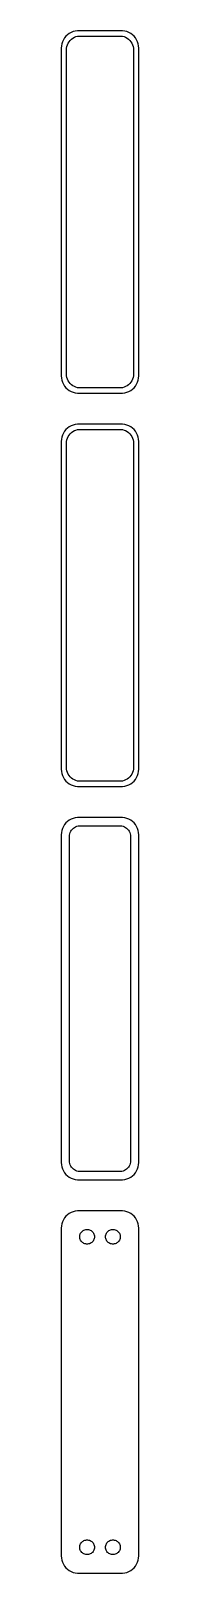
# Model space of a CAD drawing. Header units: metres. Extents: x -11 to 11, y 404 to 850.
import ezdxf

# ---------------------------------------------------------------- set-up
doc = ezdxf.new("R2010")
doc.units = ezdxf.units.M

msp = doc.modelspace()

# ---------------------------------------------------------------- linework, layer by layer
for p, q in [((-9.43712, 849.353), (-9.89484, 848.923)), ((-8.92912, 849.722), (-9.43712, 849.353)), ((-8.37889, 850.024), (-8.92912, 849.722)), ((-7.79507, 850.255), (-8.37889, 850.024)), ((-7.1869, 850.411), (-7.79507, 850.255)), ((-6.56395, 850.49), (-7.1869, 850.411)), ((6.56395, 850.49), (-6.56395, 850.49)), ((7.1869, 850.411), (6.56395, 850.49)), ((7.79507, 850.255), (7.1869, 850.411)), ((8.37889, 850.024), (7.79507, 850.255)), ((8.92912, 849.722), (8.37889, 850.024)), ((9.43712, 849.353), (8.92912, 849.722)), ((9.89484, 848.923), (9.43712, 849.353)), ((-11.2106, 846.127), (-11.25, 845.5)), ((-11.25, 845.5), (-11.25, 750.5)), ((-11.0929, 846.743), (-11.2106, 846.127)), ((-10.8989, 847.341), (-11.0929, 846.743)), ((-10.6315, 847.909), (-10.8989, 847.341)), ((-10.2951, 848.439), (-10.6315, 847.909)), ((-9.89484, 848.923), (-10.2951, 848.439)), ((-9.75, 845), (-9.71844, 845.501)), ((-9.75, 751), (-9.75, 845)), ((-9.71844, 845.501), (-9.62433, 845.995)), ((-9.62433, 845.995), (-9.4691, 846.472)), ((-9.4691, 846.472), (-9.25522, 846.927)), ((-9.25522, 846.927), (-8.98605, 847.351)), ((-8.98605, 847.351), (-8.66586, 847.738)), ((-8.66586, 847.738), (-8.29968, 848.082)), ((-8.29968, 848.082), (-7.8933, 848.377)), ((-7.8933, 848.377), (-7.45311, 848.619)), ((-7.45311, 848.619), (-6.98605, 848.804)), ((-6.98605, 848.804), (-6.49951, 848.929)), ((-6.49951, 848.929), (-6.00116, 848.992)), ((-6.00116, 848.992), (6.00116, 848.992)), ((6.00116, 848.992), (6.49951, 848.929)), ((6.49951, 848.929), (6.98605, 848.804)), ((6.98605, 848.804), (7.45311, 848.619)), ((7.45311, 848.619), (7.8933, 848.377)), ((7.8933, 848.377), (8.29968, 848.082)), ((8.29968, 848.082), (8.66586, 847.738)), ((8.66586, 847.738), (8.98605, 847.351)), ((8.98605, 847.351), (9.25522, 846.927)), ((9.25522, 846.927), (9.4691, 846.472)), ((9.4691, 846.472), (9.62433, 845.995)), ((9.62433, 845.995), (9.71844, 845.501)), ((9.71844, 845.501), (9.75, 845)), ((9.75, 845), (9.75, 751)), ((10.2951, 848.439), (9.89484, 848.923)), ((10.6315, 847.909), (10.2951, 848.439)), ((10.8989, 847.341), (10.6315, 847.909)), ((11.0929, 846.743), (10.8989, 847.341)), ((11.2106, 846.127), (11.0929, 846.743)), ((11.25, 845.5), (11.2106, 846.127)), ((11.25, 750.5), (11.25, 845.5)), ((-9.71844, 750.499), (-9.75, 751)), ((9.75, 751), (9.71844, 750.499)), ((-11.25, 750.5), (-11.2106, 749.873)), ((-11.2106, 749.873), (-11.0929, 749.257)), ((-11.0929, 749.257), (-10.8989, 748.659)), ((-10.8989, 748.659), (-10.6315, 748.091)), ((-10.6315, 748.091), (-10.2951, 747.561)), ((-10.2951, 747.561), (-9.89484, 747.077)), ((-9.89484, 747.077), (-9.43712, 746.647)), ((-9.62433, 750.005), (-9.71844, 750.499)), ((-9.4691, 749.528), (-9.62433, 750.005)), ((-9.25522, 749.073), (-9.4691, 749.528)), ((-9.43712, 746.647), (-8.92912, 746.278)), ((-8.98605, 748.649), (-9.25522, 749.073)), ((-8.66586, 748.262), (-8.98605, 748.649)), ((-8.29968, 747.918), (-8.66586, 748.262)), ((-7.8933, 747.623), (-8.29968, 747.918)), ((-7.45311, 747.381), (-7.8933, 747.623)), ((-6.98605, 747.196), (-7.45311, 747.381)), ((-6.49951, 747.071), (-6.98605, 747.196)), ((-6.00116, 747.008), (-6.49951, 747.071)), ((6.00116, 747.008), (-6.00116, 747.008)), ((6.49951, 747.071), (6.00116, 747.008)), ((6.98605, 747.196), (6.49951, 747.071)), ((7.45311, 747.381), (6.98605, 747.196)), ((7.8933, 747.623), (7.45311, 747.381)), ((8.29968, 747.918), (7.8933, 747.623)), ((8.66586, 748.262), (8.29968, 747.918)), ((8.98605, 748.649), (8.66586, 748.262)), ((8.92912, 746.278), (9.43712, 746.647)), ((9.25522, 749.073), (8.98605, 748.649)), ((9.4691, 749.528), (9.25522, 749.073)), ((9.43712, 746.647), (9.89484, 747.077)), ((9.62433, 750.005), (9.4691, 749.528)), ((9.71844, 750.499), (9.62433, 750.005)), ((9.89484, 747.077), (10.2951, 747.561)), ((10.2951, 747.561), (10.6315, 748.091)), ((10.6315, 748.091), (10.8989, 748.659)), ((10.8989, 748.659), (11.0929, 749.257)), ((11.0929, 749.257), (11.2106, 749.873)), ((11.2106, 749.873), (11.25, 750.5)), ((-8.92912, 746.278), (-8.37889, 745.976)), ((-8.37889, 745.976), (-7.79507, 745.745)), ((-7.79507, 745.745), (-7.1869, 745.589)), ((-7.1869, 745.589), (-6.56395, 745.51)), ((-6.56395, 745.51), (6.56395, 745.51)), ((6.56395, 745.51), (7.1869, 745.589)), ((7.1869, 745.589), (7.79507, 745.745)), ((7.79507, 745.745), (8.37889, 745.976)), ((8.37889, 745.976), (8.92912, 746.278)), ((-10.8989, 733.341), (-11.0929, 732.743)), ((-10.6315, 733.909), (-10.8989, 733.341)), ((-10.2951, 734.439), (-10.6315, 733.909)), ((-9.89484, 734.923), (-10.2951, 734.439)), ((-9.43712, 735.353), (-9.89484, 734.923)), ((-8.92912, 735.722), (-9.43712, 735.353)), ((-9.25522, 732.927), (-8.98605, 733.351)), ((-8.98605, 733.351), (-8.66586, 733.738)), ((-8.37889, 736.024), (-8.92912, 735.722)), ((-8.66586, 733.738), (-8.29968, 734.082)), ((-7.79507, 736.255), (-8.37889, 736.024)), ((-8.29968, 734.082), (-7.8933, 734.377)), ((-7.8933, 734.377), (-7.45311, 734.619)), ((-7.1869, 736.411), (-7.79507, 736.255)), ((-7.45311, 734.619), (-6.98605, 734.804)), ((-6.56395, 736.49), (-7.1869, 736.411)), ((-6.98605, 734.804), (-6.49951, 734.929)), ((6.56395, 736.49), (-6.56395, 736.49)), ((-6.49951, 734.929), (-6.00116, 734.992)), ((-6.00116, 734.992), (6.00116, 734.992)), ((6.00116, 734.992), (6.49951, 734.929)), ((6.49951, 734.929), (6.98605, 734.804)), ((7.1869, 736.411), (6.56395, 736.49)), ((6.98605, 734.804), (7.45311, 734.619)), ((7.79507, 736.255), (7.1869, 736.411)), ((7.45311, 734.619), (7.8933, 734.377)), ((8.37889, 736.024), (7.79507, 736.255)), ((7.8933, 734.377), (8.29968, 734.082)), ((8.29968, 734.082), (8.66586, 733.738)), ((8.92912, 735.722), (8.37889, 736.024)), ((8.66586, 733.738), (8.98605, 733.351)), ((9.43712, 735.353), (8.92912, 735.722)), ((8.98605, 733.351), (9.25522, 732.927)), ((9.89484, 734.923), (9.43712, 735.353)), ((10.2951, 734.439), (9.89484, 734.923)), ((10.6315, 733.909), (10.2951, 734.439)), ((10.8989, 733.341), (10.6315, 733.909)), ((11.0929, 732.743), (10.8989, 733.341)), ((-11.2106, 732.127), (-11.25, 731.5)), ((-11.25, 731.5), (-11.25, 636.5)), ((-11.0929, 732.743), (-11.2106, 732.127)), ((-9.75, 731), (-9.71844, 731.501)), ((-9.75, 637), (-9.75, 731)), ((-9.71844, 731.501), (-9.62433, 731.995)), ((-9.62433, 731.995), (-9.4691, 732.472)), ((-9.4691, 732.472), (-9.25522, 732.927)), ((9.25522, 732.927), (9.4691, 732.472)), ((9.4691, 732.472), (9.62433, 731.995)), ((9.62433, 731.995), (9.71844, 731.501)), ((9.71844, 731.501), (9.75, 731)), ((9.75, 731), (9.75, 637)), ((11.2106, 732.127), (11.0929, 732.743)), ((11.25, 731.5), (11.2106, 732.127)), ((11.25, 636.5), (11.25, 731.5)), ((-11.25, 636.5), (-11.2106, 635.873)), ((-11.2106, 635.873), (-11.0929, 635.257)), ((-11.0929, 635.257), (-10.8989, 634.659)), ((-9.71844, 636.499), (-9.75, 637)), ((-9.62433, 636.005), (-9.71844, 636.499)), ((-9.4691, 635.528), (-9.62433, 636.005)), ((-9.25522, 635.073), (-9.4691, 635.528)), ((-8.98605, 634.649), (-9.25522, 635.073)), ((9.25522, 635.073), (8.98605, 634.649)), ((9.4691, 635.528), (9.25522, 635.073)), ((9.62433, 636.005), (9.4691, 635.528)), ((9.71844, 636.499), (9.62433, 636.005)), ((9.75, 637), (9.71844, 636.499)), ((10.8989, 634.659), (11.0929, 635.257)), ((11.0929, 635.257), (11.2106, 635.873)), ((11.2106, 635.873), (11.25, 636.5)), ((-10.8989, 634.659), (-10.6315, 634.091)), ((-10.6315, 634.091), (-10.2951, 633.561)), ((-10.2951, 633.561), (-9.89484, 633.077)), ((-9.89484, 633.077), (-9.43712, 632.647)), ((-9.43712, 632.647), (-8.92912, 632.278)), ((-8.66586, 634.262), (-8.98605, 634.649)), ((-8.92912, 632.278), (-8.37889, 631.976)), ((-8.29968, 633.918), (-8.66586, 634.262)), ((-8.37889, 631.976), (-7.79507, 631.745)), ((-7.8933, 633.623), (-8.29968, 633.918)), ((-7.45311, 633.381), (-7.8933, 633.623)), ((-7.79507, 631.745), (-7.1869, 631.589)), ((-6.98605, 633.196), (-7.45311, 633.381)), ((-7.1869, 631.589), (-6.56395, 631.51)), ((-6.49951, 633.071), (-6.98605, 633.196)), ((-6.56395, 631.51), (6.56395, 631.51)), ((-6.00116, 633.008), (-6.49951, 633.071)), ((6.00116, 633.008), (-6.00116, 633.008)), ((6.49951, 633.071), (6.00116, 633.008)), ((6.98605, 633.196), (6.49951, 633.071)), ((6.56395, 631.51), (7.1869, 631.589)), ((7.45311, 633.381), (6.98605, 633.196)), ((7.1869, 631.589), (7.79507, 631.745)), ((7.8933, 633.623), (7.45311, 633.381)), ((7.79507, 631.745), (8.37889, 631.976)), ((8.29968, 633.918), (7.8933, 633.623)), ((8.66586, 634.262), (8.29968, 633.918)), ((8.37889, 631.976), (8.92912, 632.278)), ((8.98605, 634.649), (8.66586, 634.262)), ((8.92912, 632.278), (9.43712, 632.647)), ((9.43712, 632.647), (9.89484, 633.077)), ((9.89484, 633.077), (10.2951, 633.561)), ((10.2951, 633.561), (10.6315, 634.091)), ((10.6315, 634.091), (10.8989, 634.659)), ((-9.43712, 621.353), (-9.89484, 620.923)), ((-8.92912, 621.722), (-9.43712, 621.353)), ((-8.37889, 622.024), (-8.92912, 621.722)), ((-7.79507, 622.255), (-8.37889, 622.024)), ((-7.1869, 622.411), (-7.79507, 622.255)), ((-6.56395, 622.49), (-7.1869, 622.411)), ((6.56395, 622.49), (-6.56395, 622.49)), ((7.1869, 622.411), (6.56395, 622.49)), ((7.79507, 622.255), (7.1869, 622.411)), ((8.37889, 622.024), (7.79507, 622.255)), ((8.92912, 621.722), (8.37889, 622.024)), ((9.43712, 621.353), (8.92912, 621.722)), ((9.89484, 620.923), (9.43712, 621.353)), ((-11.2106, 618.127), (-11.25, 617.5)), ((-11.25, 617.5), (-11.25, 522.5)), ((-11.0929, 618.743), (-11.2106, 618.127)), ((-10.8989, 619.341), (-11.0929, 618.743)), ((-10.6315, 619.909), (-10.8989, 619.341)), ((-10.2951, 620.439), (-10.6315, 619.909)), ((-9.89484, 620.923), (-10.2951, 620.439)), ((-8.86292, 617), (-8.83836, 617.39)), ((-8.86292, 523), (-8.86292, 617)), ((-8.83836, 617.39), (-8.76512, 617.774)), ((-8.76512, 617.774), (-8.64432, 618.146)), ((-8.64432, 618.146), (-8.47786, 618.5)), ((-8.47786, 618.5), (-8.2684, 618.83)), ((-8.2684, 618.83), (-8.01921, 619.131)), ((-8.01921, 619.131), (-7.73424, 619.399)), ((-7.73424, 619.399), (-7.41798, 619.628)), ((-7.41798, 619.628), (-7.07541, 619.817)), ((-7.07541, 619.817), (-6.71194, 619.961)), ((-6.71194, 619.961), (-6.3333, 620.058)), ((-6.3333, 620.058), (-5.94545, 620.107)), ((-5.94545, 620.107), (5.94545, 620.107)), ((5.94545, 620.107), (6.3333, 620.058)), ((6.3333, 620.058), (6.71194, 619.961)), ((6.71194, 619.961), (7.07541, 619.817)), ((7.07541, 619.817), (7.41798, 619.628)), ((7.41798, 619.628), (7.73424, 619.399)), ((7.73424, 619.399), (8.01921, 619.131)), ((8.01921, 619.131), (8.2684, 618.83)), ((8.2684, 618.83), (8.47786, 618.5)), ((8.47786, 618.5), (8.64432, 618.146)), ((8.64432, 618.146), (8.76512, 617.774)), ((8.76512, 617.774), (8.83836, 617.39)), ((8.83836, 617.39), (8.86292, 617)), ((8.86292, 617), (8.86292, 523)), ((10.2951, 620.439), (9.89484, 620.923)), ((10.6315, 619.909), (10.2951, 620.439)), ((10.8989, 619.341), (10.6315, 619.909)), ((11.0929, 618.743), (10.8989, 619.341)), ((11.2106, 618.127), (11.0929, 618.743)), ((11.25, 617.5), (11.2106, 618.127)), ((11.25, 522.5), (11.25, 617.5)), ((-8.83836, 522.61), (-8.86292, 523)), ((8.86292, 523), (8.83836, 522.61)), ((-11.25, 522.5), (-11.2106, 521.873)), ((-11.2106, 521.873), (-11.0929, 521.257)), ((-11.0929, 521.257), (-10.8989, 520.659)), ((-10.8989, 520.659), (-10.6315, 520.091)), ((-10.6315, 520.091), (-10.2951, 519.561)), ((-10.2951, 519.561), (-9.89484, 519.077)), ((-9.89484, 519.077), (-9.43712, 518.647)), ((-9.43712, 518.647), (-8.92912, 518.278)), ((-8.76512, 522.226), (-8.83836, 522.61)), ((-8.64432, 521.854), (-8.76512, 522.226)), ((-8.47786, 521.5), (-8.64432, 521.854)), ((-8.2684, 521.17), (-8.47786, 521.5)), ((-8.01921, 520.869), (-8.2684, 521.17)), ((-7.73424, 520.601), (-8.01921, 520.869)), ((-7.41798, 520.372), (-7.73424, 520.601)), ((-7.07541, 520.183), (-7.41798, 520.372)), ((-6.71194, 520.039), (-7.07541, 520.183)), ((-6.3333, 519.942), (-6.71194, 520.039)), ((-5.94545, 519.893), (-6.3333, 519.942)), ((5.94545, 519.893), (-5.94545, 519.893)), ((6.3333, 519.942), (5.94545, 519.893)), ((6.71194, 520.039), (6.3333, 519.942)), ((7.07541, 520.183), (6.71194, 520.039)), ((7.41798, 520.372), (7.07541, 520.183)), ((7.73424, 520.601), (7.41798, 520.372)), ((8.01921, 520.869), (7.73424, 520.601)), ((8.2684, 521.17), (8.01921, 520.869)), ((8.47786, 521.5), (8.2684, 521.17)), ((8.64432, 521.854), (8.47786, 521.5)), ((8.76512, 522.226), (8.64432, 521.854)), ((8.83836, 522.61), (8.76512, 522.226)), ((8.92912, 518.278), (9.43712, 518.647)), ((9.43712, 518.647), (9.89484, 519.077)), ((9.89484, 519.077), (10.2951, 519.561)), ((10.2951, 519.561), (10.6315, 520.091)), ((10.6315, 520.091), (10.8989, 520.659)), ((10.8989, 520.659), (11.0929, 521.257)), ((11.0929, 521.257), (11.2106, 521.873)), ((11.2106, 521.873), (11.25, 522.5)), ((-8.92912, 518.278), (-8.37889, 517.976)), ((-8.37889, 517.976), (-7.79507, 517.745)), ((-7.79507, 517.745), (-7.1869, 517.589)), ((-7.1869, 517.589), (-6.56395, 517.51)), ((-6.56395, 517.51), (6.56395, 517.51)), ((6.56395, 517.51), (7.1869, 517.589)), ((7.1869, 517.589), (7.79507, 517.745)), ((7.79507, 517.745), (8.37889, 517.976)), ((8.37889, 517.976), (8.92912, 518.278)), ((-10.8989, 505.341), (-11.0929, 504.743)), ((-10.6315, 505.909), (-10.8989, 505.341)), ((-10.2951, 506.439), (-10.6315, 505.909)), ((-9.89484, 506.923), (-10.2951, 506.439)), ((-9.43712, 507.353), (-9.89484, 506.923)), ((-8.92912, 507.722), (-9.43712, 507.353)), ((-8.37889, 508.024), (-8.92912, 507.722)), ((-7.79507, 508.255), (-8.37889, 508.024)), ((-7.1869, 508.411), (-7.79507, 508.255)), ((-6.56395, 508.49), (-7.1869, 508.411)), ((6.56395, 508.49), (-6.56395, 508.49)), ((7.1869, 508.411), (6.56395, 508.49)), ((7.79507, 508.255), (7.1869, 508.411)), ((8.37889, 508.024), (7.79507, 508.255)), ((8.92912, 507.722), (8.37889, 508.024)), ((9.43712, 507.353), (8.92912, 507.722)), ((9.89484, 506.923), (9.43712, 507.353)), ((10.2951, 506.439), (9.89484, 506.923)), ((10.6315, 505.909), (10.2951, 506.439)), ((10.8989, 505.341), (10.6315, 505.909)), ((11.0929, 504.743), (10.8989, 505.341)), ((-11.2106, 504.127), (-11.25, 503.5)), ((-11.25, 503.5), (-11.25, 408.5)), ((-11.0929, 504.743), (-11.2106, 504.127)), ((-5.88528, 501), (-5.86845, 501.268)), ((-5.86845, 500.732), (-5.88528, 501)), ((-5.86845, 501.268), (-5.81821, 501.531)), ((-5.81821, 500.469), (-5.86845, 500.732)), ((-5.81821, 501.531), (-5.73534, 501.786)), ((-5.73534, 501.786), (-5.62117, 502.029)), ((-5.62117, 502.029), (-5.47748, 502.255)), ((-5.47748, 502.255), (-5.30655, 502.462)), ((-5.30655, 502.462), (-5.11108, 502.645)), ((-5.11108, 502.645), (-4.89413, 502.803)), ((-4.89413, 502.803), (-4.65915, 502.932)), ((-4.65915, 502.932), (-4.40984, 503.031)), ((-4.40984, 503.031), (-4.1501, 503.097)), ((-4.1501, 503.097), (-3.88406, 503.131)), ((-3.88406, 503.131), (-3.61592, 503.131)), ((-3.61592, 503.131), (-3.34988, 503.097)), ((-3.34988, 503.097), (-3.09015, 503.031)), ((-3.09015, 503.031), (-2.84084, 502.932)), ((-2.84084, 502.932), (-2.60585, 502.803)), ((-2.60585, 502.803), (-2.3889, 502.645)), ((-2.3889, 502.645), (-2.19344, 502.462)), ((-2.19344, 502.462), (-2.02251, 502.255)), ((-2.02251, 502.255), (-1.87881, 502.029)), ((-1.87881, 502.029), (-1.76465, 501.786)), ((-1.76465, 501.786), (-1.68178, 501.531)), ((-1.68178, 501.531), (-1.63153, 501.268)), ((-1.63153, 500.732), (-1.68178, 500.469)), ((-1.63153, 501.268), (-1.6147, 501)), ((-1.6147, 501), (-1.63153, 500.732)), ((1.6147, 501), (1.63153, 501.268)), ((1.63153, 500.732), (1.6147, 501)), ((1.63153, 501.268), (1.68178, 501.531)), ((1.68178, 500.469), (1.63153, 500.732)), ((1.68178, 501.531), (1.76465, 501.786)), ((1.76465, 501.786), (1.87881, 502.029)), ((1.87881, 502.029), (2.02251, 502.255)), ((2.02251, 502.255), (2.19344, 502.462)), ((2.19344, 502.462), (2.3889, 502.645)), ((2.3889, 502.645), (2.60585, 502.803)), ((2.60585, 502.803), (2.84084, 502.932)), ((2.84084, 502.932), (3.09015, 503.031)), ((3.09015, 503.031), (3.34988, 503.097)), ((3.34988, 503.097), (3.61592, 503.131)), ((3.61592, 503.131), (3.88406, 503.131)), ((3.88406, 503.131), (4.1501, 503.097)), ((4.1501, 503.097), (4.40984, 503.031)), ((4.40984, 503.031), (4.65915, 502.932)), ((4.65915, 502.932), (4.89413, 502.803)), ((4.89413, 502.803), (5.11108, 502.645)), ((5.11108, 502.645), (5.30655, 502.462)), ((5.30655, 502.462), (5.47748, 502.255)), ((5.47748, 502.255), (5.62117, 502.029)), ((5.62117, 502.029), (5.73534, 501.786)), ((5.73534, 501.786), (5.81821, 501.531)), ((5.81821, 501.531), (5.86845, 501.268)), ((5.86845, 500.732), (5.81821, 500.469)), ((5.86845, 501.268), (5.88528, 501)), ((5.88528, 501), (5.86845, 500.732)), ((11.2106, 504.127), (11.0929, 504.743)), ((11.25, 503.5), (11.2106, 504.127)), ((11.25, 408.5), (11.25, 503.5)), ((-5.73534, 500.214), (-5.81821, 500.469)), ((-5.62117, 499.971), (-5.73534, 500.214)), ((-5.47748, 499.745), (-5.62117, 499.971)), ((-5.30655, 499.538), (-5.47748, 499.745)), ((-5.11108, 499.355), (-5.30655, 499.538)), ((-4.89413, 499.197), (-5.11108, 499.355)), ((-4.65915, 499.068), (-4.89413, 499.197)), ((-4.40984, 498.969), (-4.65915, 499.068)), ((-4.1501, 498.903), (-4.40984, 498.969)), ((-3.88406, 498.869), (-4.1501, 498.903)), ((-3.61592, 498.869), (-3.88406, 498.869)), ((-3.34988, 498.903), (-3.61592, 498.869)), ((-3.09015, 498.969), (-3.34988, 498.903)), ((-2.84084, 499.068), (-3.09015, 498.969)), ((-2.60585, 499.197), (-2.84084, 499.068)), ((-2.3889, 499.355), (-2.60585, 499.197)), ((-2.19344, 499.538), (-2.3889, 499.355)), ((-2.02251, 499.745), (-2.19344, 499.538)), ((-1.87881, 499.971), (-2.02251, 499.745)), ((-1.76465, 500.214), (-1.87881, 499.971)), ((-1.68178, 500.469), (-1.76465, 500.214)), ((1.76465, 500.214), (1.68178, 500.469)), ((1.87881, 499.971), (1.76465, 500.214)), ((2.02251, 499.745), (1.87881, 499.971)), ((2.19344, 499.538), (2.02251, 499.745)), ((2.3889, 499.355), (2.19344, 499.538)), ((2.60585, 499.197), (2.3889, 499.355)), ((2.84084, 499.068), (2.60585, 499.197)), ((3.09015, 498.969), (2.84084, 499.068)), ((3.34988, 498.903), (3.09015, 498.969)), ((3.61592, 498.869), (3.34988, 498.903)), ((3.88406, 498.869), (3.61592, 498.869)), ((4.1501, 498.903), (3.88406, 498.869)), ((4.40984, 498.969), (4.1501, 498.903)), ((4.65915, 499.068), (4.40984, 498.969)), ((4.89413, 499.197), (4.65915, 499.068)), ((5.11108, 499.355), (4.89413, 499.197)), ((5.30655, 499.538), (5.11108, 499.355)), ((5.47748, 499.745), (5.30655, 499.538)), ((5.62117, 499.971), (5.47748, 499.745)), ((5.73534, 500.214), (5.62117, 499.971)), ((5.81821, 500.469), (5.73534, 500.214)), ((-5.88528, 411), (-5.86845, 411.268)), ((-5.86845, 411.268), (-5.81821, 411.531)), ((-5.81821, 411.531), (-5.73534, 411.786)), ((-5.73534, 411.786), (-5.62117, 412.029)), ((-5.62117, 412.029), (-5.47748, 412.255)), ((-5.47748, 412.255), (-5.30655, 412.462)), ((-5.30655, 412.462), (-5.11108, 412.645)), ((-5.11108, 412.645), (-4.89413, 412.803)), ((-4.89413, 412.803), (-4.65915, 412.932)), ((-4.65915, 412.932), (-4.40984, 413.031)), ((-4.40984, 413.031), (-4.1501, 413.097)), ((-4.1501, 413.097), (-3.88406, 413.131)), ((-3.88406, 413.131), (-3.61592, 413.131)), ((-3.61592, 413.131), (-3.34988, 413.097)), ((-3.34988, 413.097), (-3.09015, 413.031)), ((-3.09015, 413.031), (-2.84084, 412.932)), ((-2.84084, 412.932), (-2.60585, 412.803)), ((-2.60585, 412.803), (-2.3889, 412.645)), ((-2.3889, 412.645), (-2.19344, 412.462)), ((-2.19344, 412.462), (-2.02251, 412.255)), ((-2.02251, 412.255), (-1.87881, 412.029)), ((-1.87881, 412.029), (-1.76465, 411.786)), ((-1.76465, 411.786), (-1.68178, 411.531)), ((-1.68178, 411.531), (-1.63153, 411.268)), ((-1.63153, 411.268), (-1.6147, 411)), ((1.6147, 411), (1.63153, 411.268)), ((1.63153, 411.268), (1.68178, 411.531)), ((1.68178, 411.531), (1.76465, 411.786)), ((1.76465, 411.786), (1.87881, 412.029)), ((1.87881, 412.029), (2.02251, 412.255)), ((2.02251, 412.255), (2.19344, 412.462)), ((2.19344, 412.462), (2.3889, 412.645)), ((2.3889, 412.645), (2.60585, 412.803)), ((2.60585, 412.803), (2.84084, 412.932)), ((2.84084, 412.932), (3.09015, 413.031)), ((3.09015, 413.031), (3.34988, 413.097)), ((3.34988, 413.097), (3.61592, 413.131)), ((3.61592, 413.131), (3.88406, 413.131)), ((3.88406, 413.131), (4.1501, 413.097)), ((4.1501, 413.097), (4.40984, 413.031)), ((4.40984, 413.031), (4.65915, 412.932)), ((4.65915, 412.932), (4.89413, 412.803)), ((4.89413, 412.803), (5.11108, 412.645)), ((5.11108, 412.645), (5.30655, 412.462)), ((5.30655, 412.462), (5.47748, 412.255)), ((5.47748, 412.255), (5.62117, 412.029)), ((5.62117, 412.029), (5.73534, 411.786)), ((5.73534, 411.786), (5.81821, 411.531)), ((5.81821, 411.531), (5.86845, 411.268)), ((5.86845, 411.268), (5.88528, 411)), ((-11.25, 408.5), (-11.2106, 407.873)), ((-11.2106, 407.873), (-11.0929, 407.257)), ((-11.0929, 407.257), (-10.8989, 406.659)), ((-5.86845, 410.732), (-5.88528, 411)), ((-5.81821, 410.469), (-5.86845, 410.732)), ((-5.73534, 410.214), (-5.81821, 410.469)), ((-5.62117, 409.971), (-5.73534, 410.214)), ((-5.47748, 409.745), (-5.62117, 409.971)), ((-5.30655, 409.538), (-5.47748, 409.745)), ((-5.11108, 409.355), (-5.30655, 409.538)), ((-4.89413, 409.197), (-5.11108, 409.355)), ((-4.65915, 409.068), (-4.89413, 409.197)), ((-4.40984, 408.969), (-4.65915, 409.068)), ((-4.1501, 408.903), (-4.40984, 408.969)), ((-3.88406, 408.869), (-4.1501, 408.903)), ((-3.61592, 408.869), (-3.88406, 408.869)), ((-3.34988, 408.903), (-3.61592, 408.869)), ((-3.09015, 408.969), (-3.34988, 408.903)), ((-2.84084, 409.068), (-3.09015, 408.969)), ((-2.60585, 409.197), (-2.84084, 409.068)), ((-2.3889, 409.355), (-2.60585, 409.197)), ((-2.19344, 409.538), (-2.3889, 409.355)), ((-2.02251, 409.745), (-2.19344, 409.538)), ((-1.87881, 409.971), (-2.02251, 409.745)), ((-1.76465, 410.214), (-1.87881, 409.971)), ((-1.68178, 410.469), (-1.76465, 410.214)), ((-1.63153, 410.732), (-1.68178, 410.469)), ((-1.6147, 411), (-1.63153, 410.732)), ((1.63153, 410.732), (1.6147, 411)), ((1.68178, 410.469), (1.63153, 410.732)), ((1.76465, 410.214), (1.68178, 410.469)), ((1.87881, 409.971), (1.76465, 410.214)), ((2.02251, 409.745), (1.87881, 409.971)), ((2.19344, 409.538), (2.02251, 409.745)), ((2.3889, 409.355), (2.19344, 409.538)), ((2.60585, 409.197), (2.3889, 409.355)), ((2.84084, 409.068), (2.60585, 409.197)), ((3.09015, 408.969), (2.84084, 409.068)), ((3.34988, 408.903), (3.09015, 408.969)), ((3.61592, 408.869), (3.34988, 408.903)), ((3.88406, 408.869), (3.61592, 408.869)), ((4.1501, 408.903), (3.88406, 408.869)), ((4.40984, 408.969), (4.1501, 408.903)), ((4.65915, 409.068), (4.40984, 408.969)), ((4.89413, 409.197), (4.65915, 409.068)), ((5.11108, 409.355), (4.89413, 409.197)), ((5.30655, 409.538), (5.11108, 409.355)), ((5.47748, 409.745), (5.30655, 409.538)), ((5.62117, 409.971), (5.47748, 409.745)), ((5.73534, 410.214), (5.62117, 409.971)), ((5.81821, 410.469), (5.73534, 410.214)), ((5.86845, 410.732), (5.81821, 410.469)), ((5.88528, 411), (5.86845, 410.732)), ((10.8989, 406.659), (11.0929, 407.257)), ((11.0929, 407.257), (11.2106, 407.873)), ((11.2106, 407.873), (11.25, 408.5)), ((-10.8989, 406.659), (-10.6315, 406.091)), ((-10.6315, 406.091), (-10.2951, 405.561)), ((-10.2951, 405.561), (-9.89484, 405.077)), ((-9.89484, 405.077), (-9.43712, 404.647)), ((-9.43712, 404.647), (-8.92912, 404.278)), ((-8.92912, 404.278), (-8.37889, 403.976)), ((-8.37889, 403.976), (-7.79507, 403.745)), ((-7.79507, 403.745), (-7.1869, 403.589)), ((-7.1869, 403.589), (-6.56395, 403.51)), ((-6.56395, 403.51), (6.56395, 403.51)), ((6.56395, 403.51), (7.1869, 403.589)), ((7.1869, 403.589), (7.79507, 403.745)), ((7.79507, 403.745), (8.37889, 403.976)), ((8.37889, 403.976), (8.92912, 404.278)), ((8.92912, 404.278), (9.43712, 404.647)), ((9.43712, 404.647), (9.89484, 405.077)), ((9.89484, 405.077), (10.2951, 405.561)), ((10.2951, 405.561), (10.6315, 406.091)), ((10.6315, 406.091), (10.8989, 406.659))]:
    msp.add_line(p, q)

doc.saveas('drawing.dxf')
